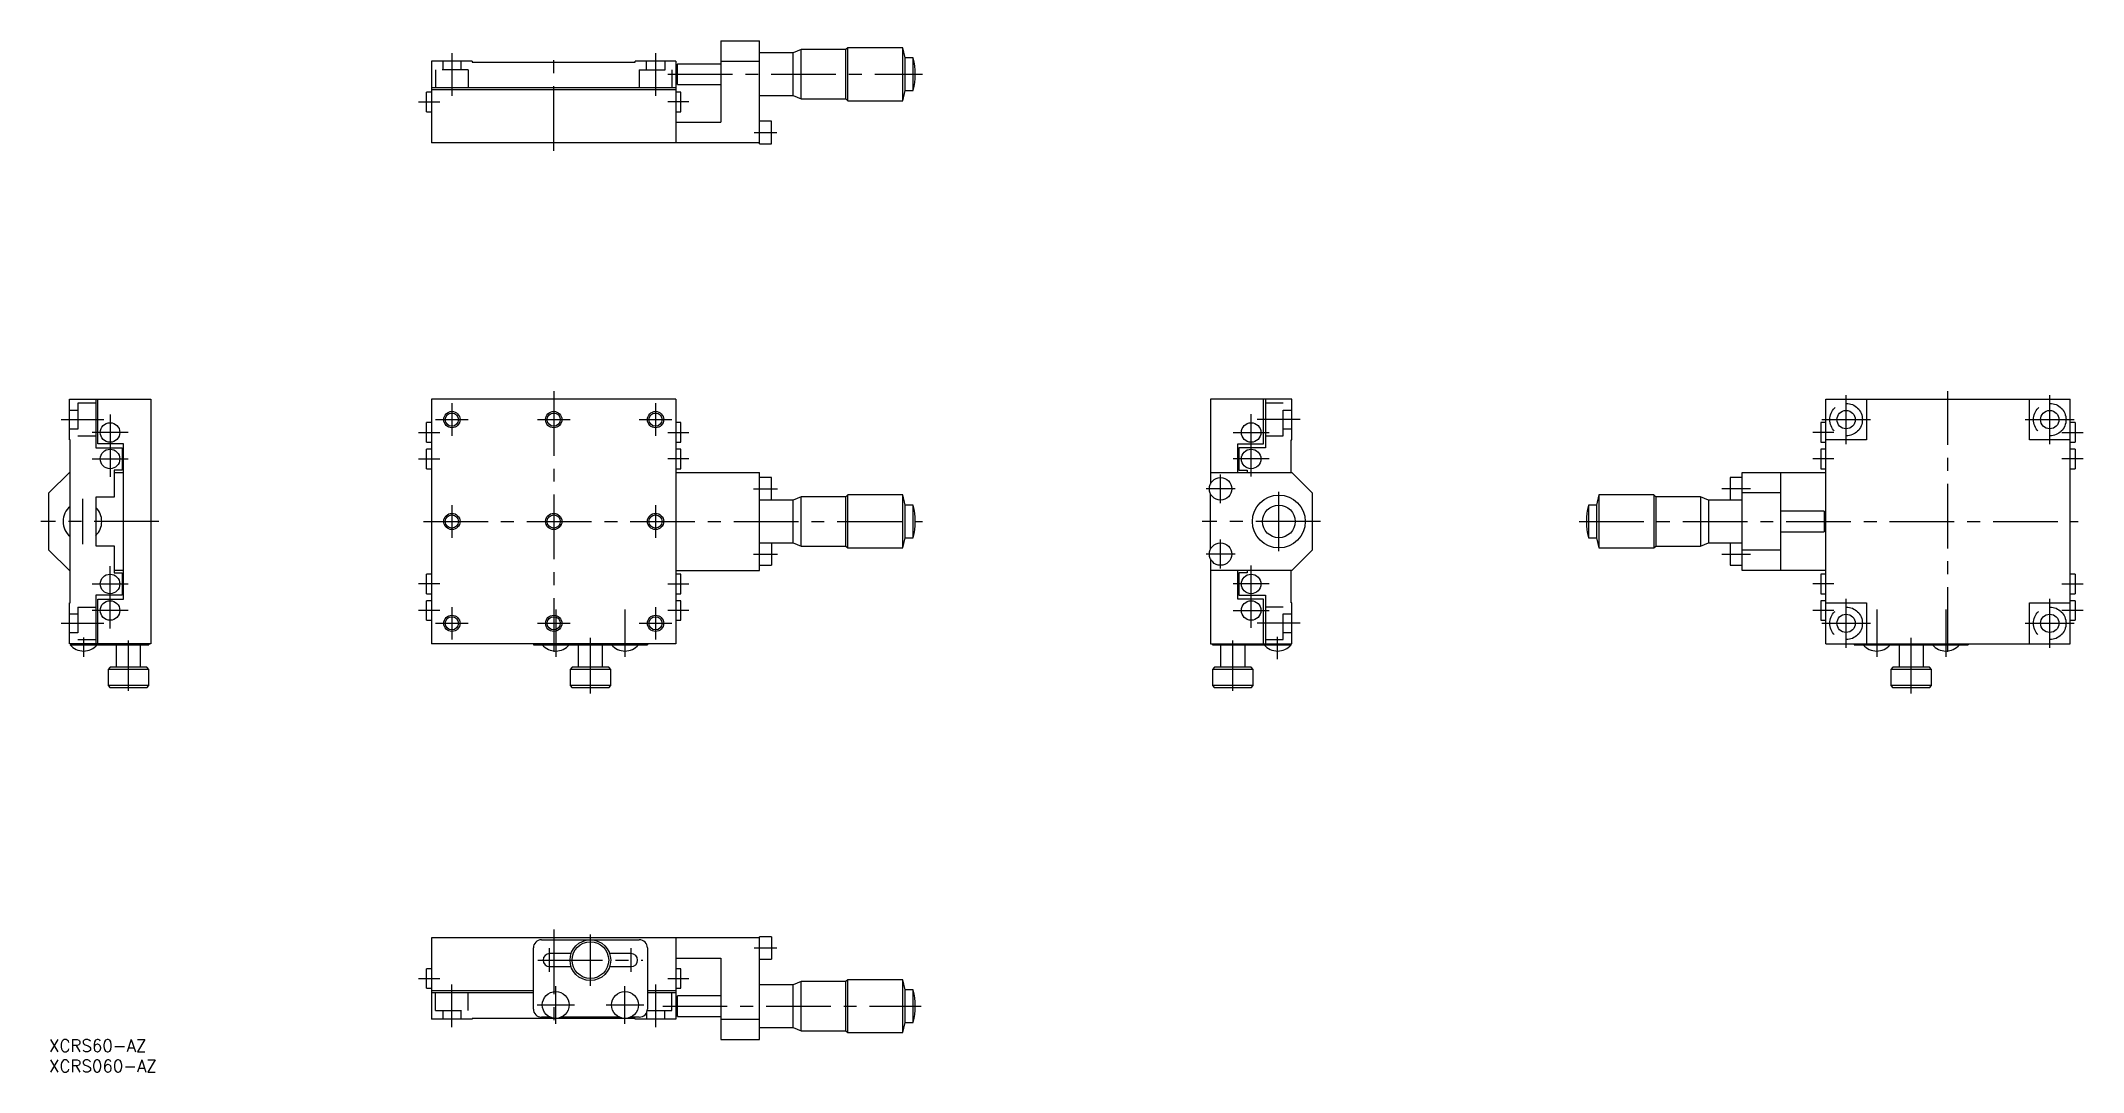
# Model space of a CAD drawing. Extents: x -2 to 499, y -8 to 245.
import ezdxf

# ---------------------------------------------------------------- set-up
doc = ezdxf.new("R2010")
doc.units = 0
doc.header["$LTSCALE"] = 0.5
doc.linetypes.add('CENTER', pattern=[50.8, 31.75, -6.35, 6.35, -6.35])
doc.linetypes.add('DASHED', pattern=[19.05, 12.7, -6.35])
for name, color, linetype in [('MSM_CENTER', 1, 'CENTER'), ('MSM_CONTINUOUS', 7, 'CONTINUOUS'), ('MSM_DASHED', 4, 'DASHED'), ('MSM_NARROW', 5, 'CONTINUOUS'), ('MSM_PART_NUMBER', 7, 'CONTINUOUS')]:
    doc.layers.add(name, color=color, linetype=linetype)
doc.styles.get("Standard").update_dxf_attribs({"font": 'txt.shx', "height": 3, "bigfont": 'bigfont.shx'})

# ---------------------------------------------------------------- blocks, each defined once
blk = doc.blocks.new('*U61')
at = {"layer": 'MSM_PART_NUMBER'}
blk.add_text('XCRS60-AZ', height=3, dxfattribs=at).set_placement((0, -3))
blk = doc.blocks.new('*U62')
at = {"layer": 'MSM_PART_NUMBER'}
blk.add_text('XCRS060-AZ', height=3, dxfattribs=at).set_placement((0, -8))

msp = doc.modelspace()

# ---------------------------------------------------------------- linework, layer by layer
at = {"layer": 'MSM_CENTER'}
for p, q in [((98.92, 242.15), (98.92, 231.65)), ((123.92, 218.15), (123.92, 242.15)), ((148.92, 242.15), (148.92, 231.65)), ((151.92, 236.95), (214.43, 236.95)), ((90.72, 230.15), (95.92, 230.15)), ((157.12, 230.15), (151.92, 230.15)), ((173.12, 222.65), (178.73, 222.65)), ((98.92, 156.18), (98.92, 148.18)), ((123.92, 159.18), (123.92, 95.17)), ((148.92, 156.18), (148.92, 148.18)), ((441.23, 146.18), (441.23, 158.18)), ((466.23, 95.17), (466.23, 159.18)), ((491.23, 146.18), (491.23, 158.18)), ((3, 152.17), (13.5, 152.17)), ((15, 153.43), (15, 138.12)), ((94.92, 152.17), (102.92, 152.17)), ((119.92, 152.17), (127.92, 152.17)), ((144.92, 152.17), (152.92, 152.17)), ((295.15, 138.22), (295.15, 153.53)), ((307.15, 152.17), (296.65, 152.17)), ((435.23, 152.17), (447.23, 152.17)), ((485.23, 152.17), (497.23, 152.17)), ((19.4, 149.02), (10.6, 149.02)), ((90.72, 149.02), (95.92, 149.02)), ((151.92, 149.02), (157.12, 149.02)), ((290.75, 149.02), (299.55, 149.02)), ((438.23, 149.02), (433.03, 149.02)), ((494.23, 149.02), (499.43, 149.02)), ((10.6, 142.52), (19.4, 142.52)), ((90.72, 142.52), (95.92, 142.52)), ((157.12, 142.52), (151.92, 142.52)), ((299.55, 142.52), (290.75, 142.52)), ((438.23, 142.52), (433.03, 142.52)), ((499.43, 142.52), (494.23, 142.52)), ((287.65, 131.63), (287.65, 138.72)), ((8.2, 132.72), (8.2, 121.63)), ((98.92, 131.18), (98.92, 123.17)), ((148.92, 131.18), (148.92, 123.17)), ((172.96, 135.18), (178.89, 135.18)), ((291.2, 135.18), (284.1, 135.18)), ((301.95, 119.88), (301.95, 134.47)), ((417.73, 135.18), (410.73, 135.18)), ((27, 127.17), (-2, 127.17)), ((91.92, 127.17), (214.43, 127.17)), ((312.15, 127.17), (283.15, 127.17)), ((375.72, 127.17), (498.23, 127.17)), ((287.65, 115.63), (287.65, 122.72)), ((15, 100.92), (15, 116.22)), ((172.96, 119.17), (178.89, 119.17)), ((291.2, 119.17), (284.1, 119.17)), ((295.15, 101.03), (295.15, 116.33)), ((410.73, 119.17), (417.73, 119.17)), ((10.6, 111.83), (19.4, 111.83)), ((95.92, 111.83), (90.72, 111.83)), ((151.92, 111.83), (157.12, 111.83)), ((299.55, 111.83), (290.75, 111.83)), ((438.23, 111.83), (433.03, 111.83)), ((494.23, 111.83), (499.43, 111.83)), ((19.4, 105.33), (10.6, 105.33)), ((95.92, 105.33), (90.72, 105.33)), ((98.92, 106.17), (98.92, 98.17)), ((124.42, 105.6), (124.42, 93.91)), ((141.42, 105.6), (141.42, 93.91)), ((148.92, 106.17), (148.92, 98.17)), ((157.12, 105.33), (151.92, 105.33)), ((290.75, 105.33), (299.55, 105.33)), ((438.23, 105.33), (433.03, 105.33)), ((441.23, 96.17), (441.23, 108.17)), ((448.73, 105.6), (448.73, 93.91)), ((465.73, 105.6), (465.73, 93.91)), ((491.23, 96.17), (491.23, 108.17)), ((499.43, 105.33), (494.23, 105.33)), ((3, 102.17), (13.5, 102.17)), ((94.92, 102.17), (102.92, 102.17)), ((119.92, 102.17), (127.92, 102.17)), ((144.92, 102.17), (152.92, 102.17)), ((307.15, 102.17), (296.65, 102.17)), ((435.23, 102.17), (447.23, 102.17)), ((485.23, 102.17), (497.23, 102.17)), ((8.5, 98.67), (8.5, 93.91)), ((19.5, 85.58), (19.5, 97.97)), ((132.92, 84.91), (132.92, 98.64)), ((290.65, 85.58), (290.65, 97.97)), ((301.65, 93.37), (301.65, 98.88)), ((457.23, 84.91), (457.23, 98.64)), ((123.92, 27), (123.92, 3)), ((132.92, 13.19), (132.92, 25.81)), ((122.92, 16.59), (122.92, 22.41)), ((142.92, 16.59), (142.92, 22.41)), ((173.12, 22.5), (178.73, 22.5)), ((120.02, 19.5), (145.83, 19.5)), ((90.72, 15), (95.92, 15)), ((98.92, 3), (98.92, 13.5)), ((124.42, 3.89), (124.42, 13.11)), ((141.42, 3.89), (141.42, 13.11)), ((148.92, 13.5), (148.92, 3)), ((151.92, 15), (157.12, 15)), ((119.82, 8.5), (129.03, 8.5)), ((136.82, 8.5), (146.03, 8.5)), ((150.67, 8.2), (214.17, 8.2))]:
    msp.add_line(p, q, dxfattribs=at)
at = {"layer": 'MSM_CONTINUOUS'}
for p, q in [((164.92, 245.15), (164.92, 225.15)), ((164.92, 245.15), (174.42, 245.15)), ((174.42, 219.9), (174.42, 245.15)), ((182.67, 242.2), (174.42, 242.2)), ((184.67, 243), (182.67, 242.2)), ((182.67, 231.7), (182.67, 242.2)), ((195.67, 243), (184.67, 243)), ((184.67, 230.9), (184.67, 243)), ((196.17, 243.45), (195.67, 243)), ((195.67, 230.9), (195.67, 243)), ((209.67, 243.45), (196.17, 243.45)), ((196.17, 230.45), (196.17, 243.45)), ((210.17, 240.95), (209.67, 243.45)), ((209.67, 230.45), (209.67, 243.45)), ((212.17, 240.95), (210.17, 240.95)), ((210.17, 232.95), (210.17, 240.95)), ((212.17, 232.95), (212.17, 240.95)), ((103.92, 240.15), (93.92, 240.15)), ((93.92, 240.15), (93.92, 220.15)), ((103.92, 240.15), (103.92, 239.95)), ((103.92, 239.95), (143.92, 239.95)), ((153.92, 240.15), (143.92, 240.15)), ((143.92, 239.95), (143.92, 240.15)), ((153.92, 240.15), (153.92, 220.15)), ((164.92, 239.45), (154.29, 239.45)), ((154.29, 234.45), (154.29, 239.45)), ((164.92, 240.15), (174.42, 240.15)), ((92.72, 227.75), (92.72, 232.55)), ((93.92, 232.55), (92.72, 232.55)), ((153.92, 233.65), (93.92, 233.65)), ((153.92, 233.15), (93.92, 233.15)), ((155.12, 232.55), (153.92, 232.55)), ((154.29, 234.45), (164.92, 234.45)), ((155.12, 227.75), (155.12, 232.55)), ((174.42, 231.7), (182.67, 231.7)), ((182.67, 231.7), (184.67, 230.9)), ((184.67, 230.9), (195.67, 230.9)), ((195.67, 230.9), (196.17, 230.45)), ((209.67, 230.45), (210.17, 232.95)), ((210.17, 232.95), (212.17, 232.95)), ((92.72, 227.75), (93.92, 227.75)), ((153.92, 227.75), (155.12, 227.75)), ((196.17, 230.45), (209.67, 230.45)), ((153.92, 225.15), (164.92, 225.15)), ((177.42, 225.4), (174.42, 225.4)), ((177.42, 219.9), (177.42, 225.4)), ((174.42, 220.15), (93.92, 220.15)), ((174.42, 219.9), (177.42, 219.9)), ((5, 157.17), (25, 157.17)), ((5, 147.18), (5, 157.17)), ((11.5, 157.17), (11.5, 145.28)), ((12, 146.27), (12, 157.17)), ((25, 157.17), (25, 97.17)), ((153.92, 157.17), (93.92, 157.17)), ((93.92, 157.17), (93.92, 97.17)), ((153.92, 157.17), (153.92, 97.17)), ((285.15, 157.17), (285.15, 136.32)), ((305.15, 157.17), (285.15, 157.17)), ((298.15, 146.27), (298.15, 157.17)), ((298.65, 157.17), (298.65, 145.28)), ((305.15, 147.18), (305.15, 157.17)), ((436.23, 97.17), (436.23, 157.17)), ((436.23, 157.17), (496.23, 157.17)), ((446.23, 157.17), (446.23, 147.18)), ((486.23, 147.18), (486.23, 157.17)), ((496.23, 97.17), (496.23, 157.17)), ((93.92, 151.43), (92.72, 151.43)), ((92.72, 146.62), (92.72, 151.43)), ((155.12, 151.43), (153.92, 151.43)), ((155.12, 146.62), (155.12, 151.43)), ((436.23, 151.43), (435.03, 151.43)), ((435.03, 151.43), (435.03, 146.62)), ((497.43, 151.43), (496.23, 151.43)), ((497.43, 151.43), (497.43, 146.62)), ((5.2, 147.18), (5, 147.18)), ((5.2, 107.17), (5.2, 147.18)), ((18.3, 146.27), (12, 146.27)), ((18.3, 108.08), (18.3, 146.27)), ((92.72, 146.62), (93.92, 146.62)), ((153.92, 146.62), (155.12, 146.62)), ((291.85, 139.18), (291.85, 146.27)), ((291.85, 146.27), (298.15, 146.27)), ((304.95, 139.18), (304.95, 147.18)), ((304.95, 147.18), (305.15, 147.18)), ((435.03, 146.62), (436.23, 146.62)), ((446.23, 147.18), (436.23, 147.18)), ((496.23, 147.18), (486.23, 147.18)), ((496.23, 146.62), (497.43, 146.62)), ((11.5, 145.28), (18, 145.28)), ((18, 145.28), (18, 139.78)), ((93.92, 144.93), (92.72, 144.93)), ((92.72, 140.12), (92.72, 144.93)), ((155.12, 144.93), (153.92, 144.93)), ((155.12, 140.12), (155.12, 144.93)), ((292.15, 145.28), (292.15, 139.78)), ((298.65, 145.28), (292.15, 145.28)), ((436.23, 144.93), (435.03, 144.93)), ((435.03, 144.93), (435.03, 140.12)), ((497.43, 144.93), (496.23, 144.93)), ((497.43, 144.93), (497.43, 140.12)), ((0, 134.18), (5, 139.18)), ((5, 139.18), (5.2, 139.18)), ((16, 139.78), (16, 133.18)), ((18, 139.78), (16, 139.78)), ((16, 139.18), (18.3, 139.18)), ((92.72, 140.12), (93.92, 140.12)), ((153.92, 140.12), (155.12, 140.12)), ((153.92, 139.18), (174.42, 139.18)), ((174.42, 115.17), (174.42, 139.18)), ((177.42, 137.93), (174.42, 137.93)), ((177.42, 132.43), (177.42, 137.93)), ((285.15, 139.18), (305.15, 139.18)), ((292.15, 139.78), (294.15, 139.78)), ((294.15, 139.78), (294.15, 139.18)), ((305.15, 139.18), (310.15, 134.18)), ((415.73, 137.93), (412.73, 137.93)), ((412.73, 137.93), (412.73, 132.43)), ((415.73, 115.17), (415.73, 139.18)), ((415.73, 139.18), (436.23, 139.18)), ((425.23, 115.17), (425.23, 139.18)), ((435.03, 140.12), (436.23, 140.12)), ((496.23, 140.12), (497.43, 140.12)), ((0, 120.17), (0, 134.18)), ((11.5, 133.18), (11.5, 121.17)), ((16, 133.18), (11.5, 133.18)), ((182.67, 132.43), (174.42, 132.43)), ((184.67, 133.22), (182.67, 132.43)), ((182.67, 121.92), (182.67, 132.43)), ((195.67, 133.22), (184.67, 133.22)), ((184.67, 121.12), (184.67, 133.22)), ((196.17, 133.68), (195.67, 133.22)), ((195.67, 121.12), (195.67, 133.22)), ((209.67, 133.68), (196.17, 133.68)), ((196.17, 120.67), (196.17, 133.68)), ((210.17, 131.18), (209.67, 133.68)), ((209.67, 120.67), (209.67, 133.68)), ((212.17, 131.18), (210.17, 131.18)), ((210.17, 123.17), (210.17, 131.18)), ((212.17, 123.17), (212.17, 131.18)), ((285.15, 120.32), (285.15, 134.03)), ((310.15, 134.18), (310.15, 120.17)), ((379.98, 131.18), (377.98, 131.18)), ((377.98, 131.18), (377.98, 123.17)), ((380.48, 133.68), (379.98, 131.18)), ((379.98, 131.18), (379.98, 123.17)), ((393.98, 133.68), (380.48, 133.68)), ((380.48, 133.68), (380.48, 120.67)), ((394.48, 133.22), (393.98, 133.68)), ((393.98, 133.68), (393.98, 120.67)), ((405.48, 133.22), (394.48, 133.22)), ((394.48, 133.22), (394.48, 121.12)), ((407.48, 132.43), (405.48, 133.22)), ((405.48, 133.22), (405.48, 121.12)), ((415.73, 132.43), (407.48, 132.43)), ((407.48, 132.43), (407.48, 121.92)), ((425.23, 134.18), (415.73, 134.18)), ((435.86, 129.68), (425.23, 129.68)), ((435.86, 129.68), (435.86, 124.67)), ((11.5, 121.17), (16, 121.17)), ((16, 121.17), (16, 114.58)), ((174.42, 121.92), (182.67, 121.92)), ((177.42, 121.92), (177.42, 116.42)), ((182.67, 121.92), (184.67, 121.12)), ((184.67, 121.12), (195.67, 121.12)), ((195.67, 121.12), (196.17, 120.67)), ((196.17, 120.67), (209.67, 120.67)), ((209.67, 120.67), (210.17, 123.17)), ((210.17, 123.17), (212.17, 123.17)), ((377.98, 123.17), (379.98, 123.17)), ((379.98, 123.17), (380.48, 120.67)), ((380.48, 120.67), (393.98, 120.67)), ((393.98, 120.67), (394.48, 121.12)), ((394.48, 121.12), (405.48, 121.12)), ((405.48, 121.12), (407.48, 121.92)), ((407.48, 121.92), (415.73, 121.92)), ((412.73, 121.92), (412.73, 116.42)), ((425.23, 124.67), (435.86, 124.67)), ((5, 115.17), (0, 120.17)), ((174.42, 116.42), (177.42, 116.42)), ((285.15, 118.03), (285.15, 97.17)), ((310.15, 120.17), (305.15, 115.17)), ((412.73, 116.42), (415.73, 116.42)), ((425.23, 120.17), (415.73, 120.17)), ((5.2, 115.17), (5, 115.17)), ((18.3, 115.17), (16, 115.17)), ((16, 114.58), (18, 114.58)), ((18, 114.58), (18, 109.08)), ((93.92, 114.22), (92.72, 114.22)), ((92.72, 109.42), (92.72, 114.22)), ((153.92, 115.17), (174.42, 115.17)), ((155.12, 114.22), (153.92, 114.22)), ((155.12, 109.42), (155.12, 114.22)), ((305.15, 115.17), (285.15, 115.17)), ((291.85, 108.08), (291.85, 115.17)), ((292.15, 114.58), (292.15, 109.08)), ((294.15, 114.58), (292.15, 114.58)), ((294.15, 115.17), (294.15, 114.58)), ((304.95, 107.17), (304.95, 115.17)), ((436.23, 115.17), (415.73, 115.17)), ((436.23, 114.22), (435.03, 114.22)), ((435.03, 114.22), (435.03, 109.42)), ((497.43, 114.22), (496.23, 114.22)), ((497.43, 114.22), (497.43, 109.42)), ((5, 97.17), (5, 107.17)), ((5, 107.17), (5.2, 107.17)), ((11.5, 109.08), (11.5, 97.17)), ((18, 109.08), (11.5, 109.08)), ((12, 97.17), (12, 108.08)), ((12, 108.08), (18.3, 108.08)), ((92.72, 109.42), (93.92, 109.42)), ((93.92, 107.72), (92.72, 107.72)), ((92.72, 102.92), (92.72, 107.72)), ((153.92, 109.42), (155.12, 109.42)), ((155.12, 107.72), (153.92, 107.72)), ((155.12, 102.92), (155.12, 107.72)), ((298.15, 108.08), (291.85, 108.08)), ((292.15, 109.08), (298.65, 109.08)), ((298.15, 97.17), (298.15, 108.08)), ((298.65, 109.08), (298.65, 97.17)), ((305.15, 107.17), (304.95, 107.17)), ((305.15, 97.17), (305.15, 107.17)), ((435.03, 109.42), (436.23, 109.42)), ((436.23, 107.72), (435.03, 107.72)), ((435.03, 107.72), (435.03, 102.92)), ((436.23, 107.17), (446.23, 107.17)), ((446.23, 107.17), (446.23, 97.17)), ((486.23, 97.17), (486.23, 107.17)), ((486.23, 107.17), (496.23, 107.17)), ((496.23, 109.42), (497.43, 109.42)), ((497.43, 107.72), (496.23, 107.72)), ((497.43, 107.72), (497.43, 102.92)), ((92.72, 102.92), (93.92, 102.92)), ((153.92, 102.92), (155.12, 102.92)), ((435.03, 102.92), (436.23, 102.92)), ((496.23, 102.92), (497.43, 102.92)), ((25, 97.17), (5, 97.17)), ((5.2, 96.88), (24.5, 96.88)), ((5.5, 97.17), (5.5, 96.88)), ((16.5, 96.88), (16.5, 91.37)), ((22.5, 96.88), (16.5, 96.88)), ((22.5, 91.37), (22.5, 96.88)), ((24.5, 97.17), (24.5, 96.88)), ((153.92, 97.17), (93.92, 97.17)), ((118.92, 97.17), (118.92, 96.88)), ((118.92, 96.88), (146.92, 96.88)), ((129.92, 96.88), (129.92, 91.37)), ((135.92, 91.37), (135.92, 96.88)), ((146.92, 97.17), (146.92, 96.88)), ((285.15, 97.17), (305.15, 97.17)), ((285.65, 97.17), (285.65, 96.88)), ((285.65, 96.88), (304.95, 96.88)), ((287.65, 96.88), (287.65, 91.37)), ((293.65, 96.88), (287.65, 96.88)), ((293.65, 91.37), (293.65, 96.88)), ((304.65, 97.17), (304.65, 96.88)), ((436.23, 97.17), (496.23, 97.17)), ((443.23, 97.17), (443.23, 96.88)), ((443.23, 96.88), (471.23, 96.88)), ((454.23, 96.88), (454.23, 91.37)), ((460.23, 91.37), (460.23, 96.88)), ((471.23, 97.17), (471.23, 96.88)), ((15, 91.37), (14.5, 90.87)), ((14.5, 90.87), (14.5, 86.87)), ((24.5, 90.87), (14.5, 90.87)), ((24, 91.37), (15, 91.37)), ((24.5, 90.87), (24, 91.37)), ((24.5, 86.87), (24.5, 90.87)), ((128.42, 91.37), (127.92, 90.87)), ((127.92, 90.87), (127.92, 86.87)), ((137.92, 90.87), (127.92, 90.87)), ((137.42, 91.37), (128.42, 91.37)), ((137.92, 90.87), (137.42, 91.37)), ((137.92, 86.87), (137.92, 90.87)), ((286.15, 91.37), (285.65, 90.87)), ((285.65, 90.87), (285.65, 86.87)), ((295.65, 90.87), (285.65, 90.87)), ((295.15, 91.37), (286.15, 91.37)), ((295.65, 90.87), (295.15, 91.37)), ((295.65, 86.87), (295.65, 90.87)), ((452.73, 91.37), (452.23, 90.87)), ((452.23, 90.87), (452.23, 86.87)), ((462.23, 90.87), (452.23, 90.87)), ((461.73, 91.37), (452.73, 91.37)), ((462.23, 90.87), (461.73, 91.37)), ((462.23, 86.87), (462.23, 90.87)), ((14.5, 86.87), (15, 86.37)), ((24.5, 86.87), (14.5, 86.87)), ((24, 86.37), (15, 86.37)), ((24, 86.37), (24.5, 86.87)), ((127.92, 86.87), (128.42, 86.37)), ((137.92, 86.87), (127.92, 86.87)), ((137.42, 86.37), (128.42, 86.37)), ((137.42, 86.37), (137.92, 86.87)), ((285.65, 86.87), (286.15, 86.37)), ((295.65, 86.87), (285.65, 86.87)), ((295.15, 86.37), (286.15, 86.37)), ((295.15, 86.37), (295.65, 86.87)), ((452.23, 86.87), (452.73, 86.37)), ((462.23, 86.87), (452.23, 86.87)), ((461.73, 86.37), (452.73, 86.37)), ((461.73, 86.37), (462.23, 86.87)), ((177.42, 25.25), (174.42, 25.25)), ((174.42, 0), (174.42, 25.25)), ((177.42, 25.25), (177.42, 19.75)), ((174.42, 25), (93.92, 25)), ((93.92, 25), (93.92, 5)), ((118.92, 7.5), (118.92, 22.5)), ((120.92, 24.5), (144.92, 24.5)), ((128.19, 21.1), (122.92, 21.1)), ((142.92, 21.1), (137.66, 21.1)), ((146.92, 22.5), (146.92, 7.5)), ((153.92, 25), (153.92, 5)), ((92.72, 12.6), (92.72, 17.4)), ((93.92, 17.4), (92.72, 17.4)), ((122.92, 17.9), (128.19, 17.9)), ((137.66, 17.9), (142.92, 17.9)), ((153.92, 20), (164.92, 20)), ((155.12, 17.4), (153.92, 17.4)), ((155.12, 12.6), (155.12, 17.4)), ((164.92, 20), (164.92, 0)), ((174.42, 19.75), (177.42, 19.75)), ((92.72, 12.6), (93.92, 12.6)), ((118.92, 12), (93.92, 12)), ((118.92, 11.5), (93.92, 11.5)), ((153.92, 12), (146.92, 12)), ((153.92, 11.5), (146.92, 11.5)), ((153.92, 12.6), (155.12, 12.6)), ((164.92, 10.7), (154.29, 10.7)), ((154.29, 5.7), (154.29, 10.7)), ((182.67, 13.45), (174.42, 13.45)), ((184.67, 14.25), (182.67, 13.45)), ((182.67, 2.95), (182.67, 13.45)), ((195.67, 14.25), (184.67, 14.25)), ((184.67, 2.15), (184.67, 14.25)), ((196.17, 14.7), (195.67, 14.25)), ((195.67, 2.15), (195.67, 14.25)), ((209.67, 14.7), (196.17, 14.7)), ((196.17, 1.7), (196.17, 14.7)), ((210.17, 12.2), (209.67, 14.7)), ((209.67, 1.7), (209.67, 14.7)), ((212.17, 12.2), (210.17, 12.2)), ((210.17, 4.2), (210.17, 12.2)), ((212.17, 4.2), (212.17, 12.2)), ((143.92, 5.2), (103.92, 5.2)), ((103.92, 5.2), (103.92, 5)), ((123.05, 5.5), (120.92, 5.5)), ((140.05, 5.5), (125.8, 5.5)), ((144.92, 5.5), (142.8, 5.5)), ((143.92, 5), (143.92, 5.2)), ((154.29, 5.7), (164.92, 5.7)), ((103.92, 5), (93.92, 5)), ((153.92, 5), (143.92, 5)), ((164.92, 5), (174.42, 5)), ((164.92, 0), (174.42, 0)), ((174.42, 2.95), (182.67, 2.95)), ((182.67, 2.95), (184.67, 2.15)), ((184.67, 2.15), (195.67, 2.15)), ((195.67, 2.15), (196.17, 1.7)), ((196.17, 1.7), (209.67, 1.7)), ((209.67, 1.7), (210.17, 4.2)), ((210.17, 4.2), (212.17, 4.2))]:
    msp.add_line(p, q, dxfattribs=at)
for centre, radius in [((15, 149.02), 2.4), ((98.92, 152.17), 1.62), ((123.92, 152.17), 1.62), ((148.92, 152.17), 1.62), ((295.15, 149.02), 2.4), ((441.23, 152.17), 2.25), ((491.23, 152.17), 2.25), ((15, 142.52), 2.4), ((295.15, 142.52), 2.4), ((287.65, 135.18), 2.75), ((301.95, 127.17), 6.5), ((301.95, 127.17), 4), ((98.92, 127.17), 1.62), ((123.92, 127.17), 1.62), ((148.92, 127.17), 1.62), ((287.65, 119.17), 2.75), ((15, 111.83), 2.4), ((295.15, 111.83), 2.4), ((15, 105.33), 2.4), ((295.15, 105.33), 2.4), ((98.92, 102.17), 1.62), ((123.92, 102.17), 1.62), ((148.92, 102.17), 1.62), ((441.23, 102.17), 2.25), ((491.23, 102.17), 2.25), ((132.92, 19.5), 5), ((132.92, 19.5), 4.5), ((124.42, 8.5), 3.3), ((141.42, 8.5), 3.3)]:
    msp.add_circle(centre, radius, dxfattribs=at)
for centre, radius, start, end in [((196.42, 236.95), 16.25, 345.75, 14.25), ((162.55, 236.95), 8.63, 163.1627, 196.8373), ((8.2, 127.17), 4.75, 129.1667, 230.8333), ((8.2, 127.17), 4.75, 314.0063, 45.9937), ((196.42, 127.17), 16.25, 345.75, 14.25), ((393.73, 127.17), 16.25, 165.75, 194.25), ((427.6, 127.17), 8.63, 343.1627, 16.8373), ((8.5, 99.75), 4.38, 221.1121, 318.8879), ((124.42, 99.75), 4.38, 221.1121, 318.8879), ((141.42, 99.75), 4.38, 221.1121, 318.8879), ((301.65, 99.75), 4.38, 221.1121, 318.8879), ((448.73, 99.75), 4.38, 221.1121, 318.8879), ((465.73, 99.75), 4.38, 221.1121, 318.8879), ((120.92, 22.5), 2, 90, 180), ((122.92, 19.5), 1.6, 90, 270), ((142.92, 19.5), 1.6, 270, 90), ((144.92, 22.5), 2, 0, 90), ((162.55, 8.2), 8.63, 163.1627, 196.8373), ((196.42, 8.2), 16.25, 345.75, 14.25), ((120.92, 7.5), 2, 180, 270), ((144.92, 7.5), 2, 270, 0)]:
    msp.add_arc(centre, radius, start, end, dxfattribs=at)
at = {"layer": 'MSM_DASHED'}
for p, q in [((102.92, 238.05), (94.92, 238.05)), ((94.92, 238.05), (94.92, 233.65)), ((96.67, 240.15), (96.67, 238.05)), ((101.17, 238.05), (101.17, 240.15)), ((102.92, 238.05), (102.92, 233.65)), ((144.92, 238.05), (152.92, 238.05)), ((144.92, 238.05), (144.92, 233.65)), ((146.67, 238.05), (146.67, 240.15)), ((151.17, 240.15), (151.17, 238.05)), ((152.92, 238.05), (152.92, 233.65)), ((7.1, 156.18), (7.1, 148.18)), ((11.5, 156.18), (7.1, 156.18)), ((303.05, 156.18), (298.65, 156.18)), ((303.05, 148.18), (303.05, 156.18)), ((7.1, 154.43), (5, 154.43)), ((305.15, 154.43), (303.05, 154.43)), ((5, 149.93), (7.1, 149.93)), ((7.1, 148.18), (11.5, 148.18)), ((298.65, 148.18), (303.05, 148.18)), ((303.05, 149.93), (305.15, 149.93)), ((7.1, 106.17), (11.5, 106.17)), ((7.1, 106.17), (7.1, 98.17)), ((303.05, 106.17), (298.65, 106.17)), ((303.05, 98.17), (303.05, 106.17)), ((7.1, 104.42), (5, 104.42)), ((305.15, 104.42), (303.05, 104.42)), ((5, 99.92), (7.1, 99.92)), ((7.1, 98.17), (11.5, 98.17)), ((298.65, 98.17), (303.05, 98.17)), ((303.05, 99.92), (305.15, 99.92)), ((94.92, 7.1), (94.92, 11.5)), ((102.92, 7.1), (102.92, 11.5)), ((152.92, 7.1), (152.92, 11.5)), ((94.92, 7.1), (102.92, 7.1)), ((96.67, 7.1), (96.67, 5)), ((101.17, 5), (101.17, 7.1)), ((146.67, 6.53), (146.67, 5)), ((146.88, 7.1), (152.92, 7.1)), ((151.17, 5), (151.17, 7.1))]:
    msp.add_line(p, q, dxfattribs=at)
for centre in [(441.23, 152.17), (491.23, 152.17), (441.23, 102.17), (491.23, 102.17)]:
    msp.add_circle(centre, 4, dxfattribs=at)
at = {"layer": 'MSM_NARROW'}
for centre in [(98.92, 152.17), (123.92, 152.17), (148.92, 152.17), (98.92, 127.17), (123.92, 127.17), (148.92, 127.17), (98.92, 102.17), (123.92, 102.17), (148.92, 102.17)]:
    msp.add_circle(centre, 2, dxfattribs=at)

# ---------------------------------------------------------------- block references
at = {"layer": 'MSM_CONTINUOUS'}
for name in ['*U61', '*U62']:
    msp.add_blockref(name, (0, 0), dxfattribs=at)

doc.saveas('drawing.dxf')
